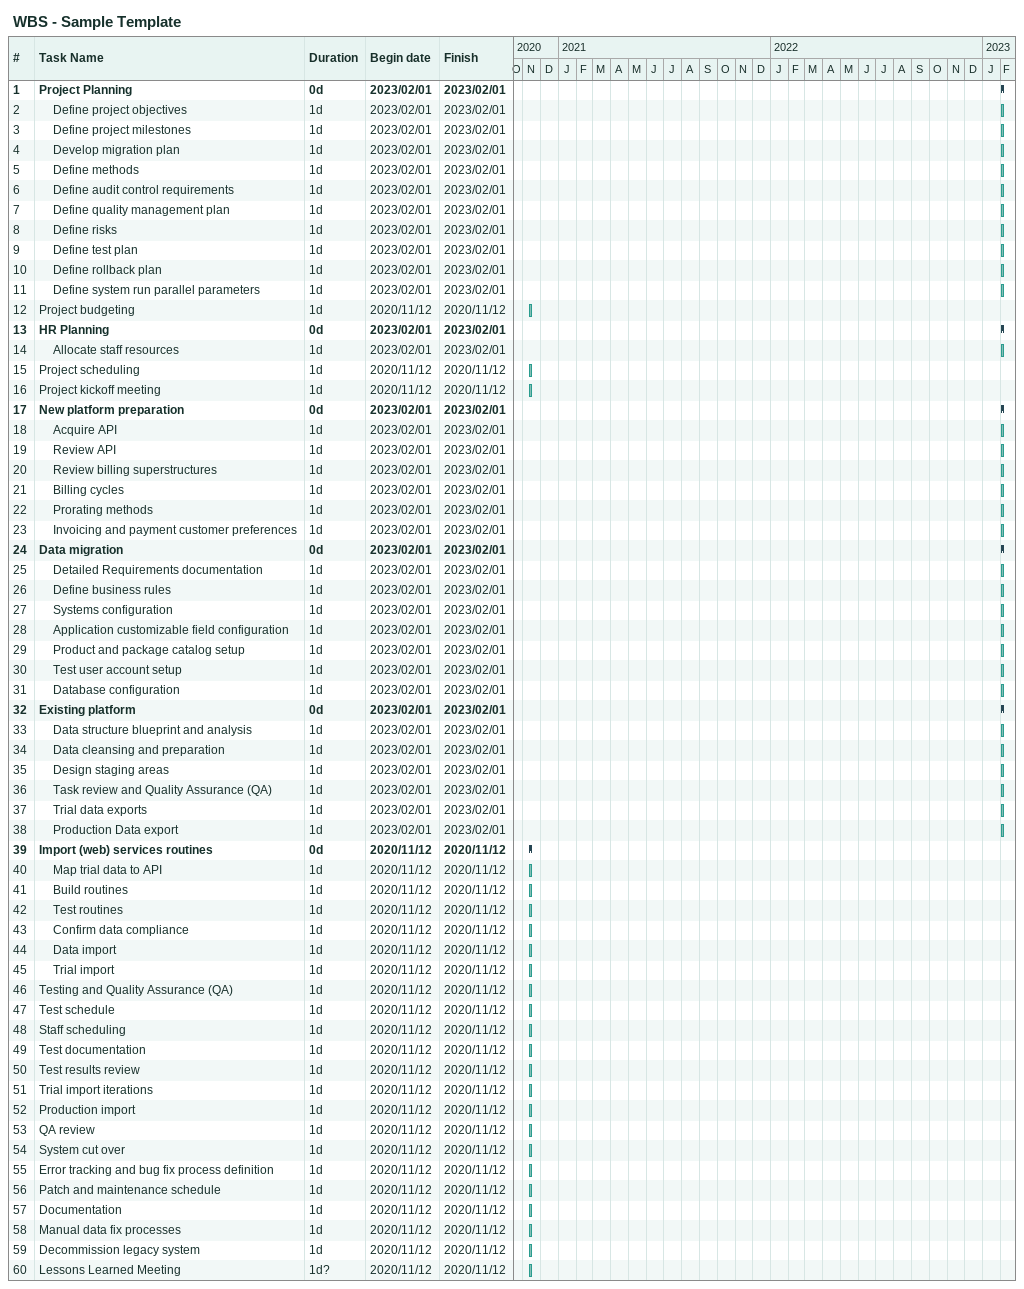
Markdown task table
WBS - Sample Template

| ID | Level | Task | Duration | Start | Finish |
|---|---|---|---|---|---|
| 1 | 1 | **Project Planning** | 0d | 2023-02-01 | 2023-02-01 |
| 2 | 2 | Define project objectives | 1d | 2023-02-01 | 2023-02-01 |
| 3 | 2 | Define project milestones | 1d | 2023-02-01 | 2023-02-01 |
| 4 | 2 | Develop migration plan | 1d | 2023-02-01 | 2023-02-01 |
| 5 | 2 | Define methods | 1d | 2023-02-01 | 2023-02-01 |
| 6 | 2 | Define audit control requirements | 1d | 2023-02-01 | 2023-02-01 |
| 7 | 2 | Define quality management plan | 1d | 2023-02-01 | 2023-02-01 |
| 8 | 2 | Define risks | 1d | 2023-02-01 | 2023-02-01 |
| 9 | 2 | Define test plan | 1d | 2023-02-01 | 2023-02-01 |
| 10 | 2 | Define rollback plan | 1d | 2023-02-01 | 2023-02-01 |
| 11 | 2 | Define system run parallel parameters | 1d | 2023-02-01 | 2023-02-01 |
| 12 | 1 | Project budgeting | 1d | 2020-11-12 | 2020-11-12 |
| 13 | 1 | **HR Planning** | 0d | 2023-02-01 | 2023-02-01 |
| 14 | 2 | Allocate staff resources | 1d | 2023-02-01 | 2023-02-01 |
| 15 | 1 | Project scheduling | 1d | 2020-11-12 | 2020-11-12 |
| 16 | 1 | Project kickoff meeting | 1d | 2020-11-12 | 2020-11-12 |
| 17 | 1 | **New platform preparation** | 0d | 2023-02-01 | 2023-02-01 |
| 18 | 2 | Acquire API | 1d | 2023-02-01 | 2023-02-01 |
| 19 | 2 | Review API | 1d | 2023-02-01 | 2023-02-01 |
| 20 | 2 | Review billing superstructures | 1d | 2023-02-01 | 2023-02-01 |
| 21 | 2 | Billing cycles | 1d | 2023-02-01 | 2023-02-01 |
| 22 | 2 | Prorating methods | 1d | 2023-02-01 | 2023-02-01 |
| 23 | 2 | Invoicing and payment customer preferences | 1d | 2023-02-01 | 2023-02-01 |
| 24 | 1 | **Data migration** | 0d | 2023-02-01 | 2023-02-01 |
| 25 | 2 | Detailed Requirements documentation | 1d | 2023-02-01 | 2023-02-01 |
| 26 | 2 | Define business rules | 1d | 2023-02-01 | 2023-02-01 |
| 27 | 2 | Systems configuration | 1d | 2023-02-01 | 2023-02-01 |
| 28 | 2 | Application customizable field configuration | 1d | 2023-02-01 | 2023-02-01 |
| 29 | 2 | Product and package catalog setup | 1d | 2023-02-01 | 2023-02-01 |
| 30 | 2 | Test user account setup | 1d | 2023-02-01 | 2023-02-01 |
| 31 | 2 | Database configuration | 1d | 2023-02-01 | 2023-02-01 |
| 32 | 1 | **Existing platform** | 0d | 2023-02-01 | 2023-02-01 |
| 33 | 2 | Data structure blueprint and analysis | 1d | 2023-02-01 | 2023-02-01 |
| 34 | 2 | Data cleansing and preparation | 1d | 2023-02-01 | 2023-02-01 |
| 35 | 2 | Design staging areas | 1d | 2023-02-01 | 2023-02-01 |
| 36 | 2 | Task review and Quality Assurance (QA) | 1d | 2023-02-01 | 2023-02-01 |
| 37 | 2 | Trial data exports | 1d | 2023-02-01 | 2023-02-01 |
| 38 | 2 | Production Data export | 1d | 2023-02-01 | 2023-02-01 |
| 39 | 1 | **Import (web) services routines** | 0d | 2020-11-12 | 2020-11-12 |
| 40 | 2 | Map trial data to API | 1d | 2020-11-12 | 2020-11-12 |
| 41 | 2 | Build routines | 1d | 2020-11-12 | 2020-11-12 |
| 42 | 2 | Test routines | 1d | 2020-11-12 | 2020-11-12 |
| 43 | 2 | Confirm data compliance | 1d | 2020-11-12 | 2020-11-12 |
| 44 | 2 | Data import | 1d | 2020-11-12 | 2020-11-12 |
| 45 | 2 | Trial import | 1d | 2020-11-12 | 2020-11-12 |
| 46 | 1 | Testing and Quality Assurance (QA) | 1d | 2020-11-12 | 2020-11-12 |
| 47 | 1 | Test schedule | 1d | 2020-11-12 | 2020-11-12 |
| 48 | 1 | Staff scheduling | 1d | 2020-11-12 | 2020-11-12 |
| 49 | 1 | Test documentation | 1d | 2020-11-12 | 2020-11-12 |
| 50 | 1 | Test results review | 1d | 2020-11-12 | 2020-11-12 |
| 51 | 1 | Trial import iterations | 1d | 2020-11-12 | 2020-11-12 |
| 52 | 1 | Production import | 1d | 2020-11-12 | 2020-11-12 |
| 53 | 1 | QA review | 1d | 2020-11-12 | 2020-11-12 |
| 54 | 1 | System cut over | 1d | 2020-11-12 | 2020-11-12 |
| 55 | 1 | Error tracking and bug fix process definition | 1d | 2020-11-12 | 2020-11-12 |
| 56 | 1 | Patch and maintenance schedule | 1d | 2020-11-12 | 2020-11-12 |
| 57 | 1 | Documentation | 1d | 2020-11-12 | 2020-11-12 |
| 58 | 1 | Manual data fix processes | 1d | 2020-11-12 | 2020-11-12 |
| 59 | 1 | Decommission legacy system | 1d | 2020-11-12 | 2020-11-12 |
| 60 | 1 | Lessons Learned Meeting | 1d? | 2020-11-12 | 2020-11-12 |
